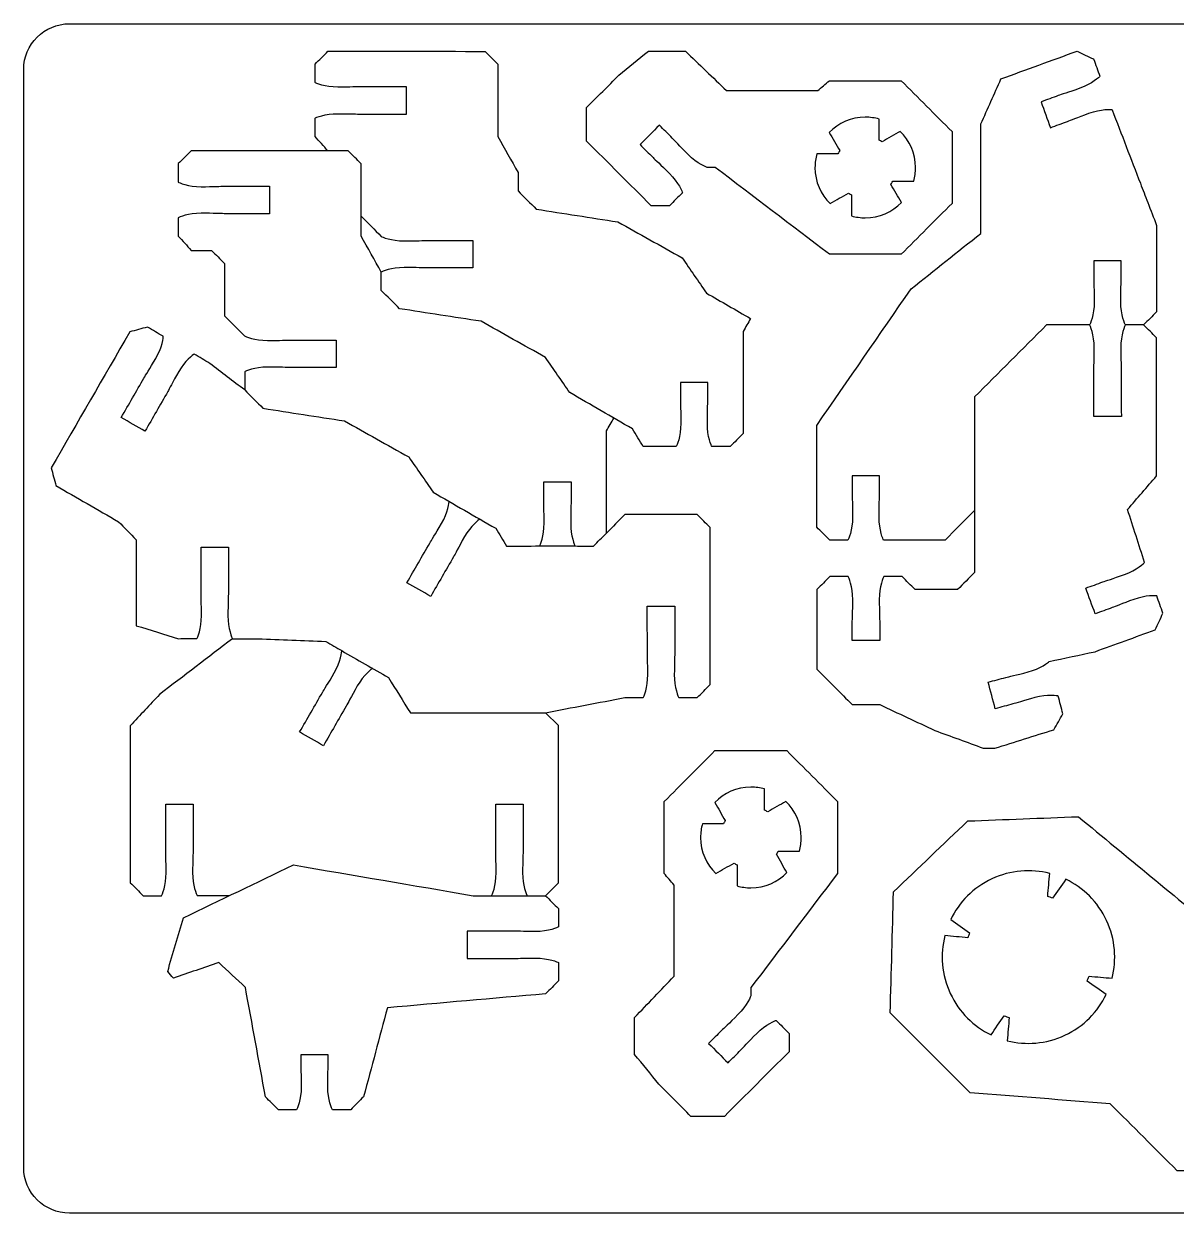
# Model space of a CAD drawing. Extents: x 0 to 680, y 0 to 410.
# Drawn here: x 230 to 356, y 0 to 130 of the extents above; entities that cross this region are included whole.
import ezdxf

# ---------------------------------------------------------------- set-up
doc = ezdxf.new("R2010")
doc.units = 0
doc.header["$MEASUREMENT"] = 0
doc.layers.add('DEFAULT', color=18, linetype='CONTINUOUS')

msp = doc.modelspace()

# ---------------------------------------------------------------- linework, layer by layer
at = {"layer": 'DEFAULT', "color": 1}
for points in [[(286.39, 72.93), (290.3, 72.93)], [(287.05, 34.71), (288.46, 36.13), (288.47, 53.3), (287.05, 54.71)]]:
    msp.add_lwpolyline(points, dxfattribs=at)
for points, knots in [([(235, 130.01), (232.24, 130.01), (230, 127.77), (230, 125.01), (230, 85.01), (230, 45.01), (230, 5.01), (230, 2.24), (232.24, 0.01), (235, 0.01), (305, 0.01), (375, 0.01), (445, 0.01), (447.77, 0.01), (450, 2.24), (450, 5.01), (450, 45.01), (450, 85.01), (450, 125.01), (450, 127.77), (447.77, 130.01), (445, 130.01), (375, 130.01), (305, 130.01), (235, 130.01)], [0, 0, 0, 0, 1, 1, 1, 341.157, 341.157, 341.157, 342.157, 342.157, 342.157, 937.433, 937.433, 937.433, 938.433, 938.433, 938.433, 1278.59, 1278.59, 1278.59, 1279.59, 1279.59, 1279.59, 1874.866, 1874.866, 1874.866, 1874.866]), ([(263.26, 116.12), (262.79, 116.64), (262.32, 117.17), (261.85, 117.69), (261.85, 118.36), (261.85, 119.02), (261.85, 119.68), (261.88, 119.74), (262.99, 120.18), (264.34, 120.18), (265.73, 120.18), (266.51, 120.13), (266.84, 120.13), (268.51, 120.13), (270.18, 120.13), (271.84, 120.13), (271.84, 121.13), (271.84, 122.12), (271.84, 123.12), (270.18, 123.13), (268.51, 123.13), (266.85, 123.13), (266.51, 123.13), (265.73, 123.08), (264.35, 123.08), (262.97, 123.08), (261.85, 123.53), (261.85, 123.58), (261.85, 124.25), (261.85, 124.92), (261.85, 125.59), (262.32, 126.06), (262.8, 126.53), (263.27, 127), (268.99, 127), (274.71, 127), (280.44, 126.99), (280.91, 126.52), (281.38, 126.05), (281.85, 125.58), (281.85, 123.67), (281.85, 121.76), (281.84, 119.85), (281.84, 119.13), (281.84, 118.4), (281.84, 117.68), (282.58, 116.37), (283.32, 115.05), (284.05, 113.74), (284.05, 113.07), (284.05, 112.4), (284.05, 111.74), (284.72, 111.07), (285.39, 110.4), (286.05, 109.74), (289.02, 109.28), (291.99, 108.82), (294.95, 108.36), (297.3, 107.05), (299.65, 105.74), (302, 104.42), (302.88, 103.14), (303.77, 101.85), (304.66, 100.57), (306.27, 99.65), (307.87, 98.72), (309.47, 97.79), (309.21, 97.32), (308.94, 96.85), (308.67, 96.38), (308.67, 92.66), (308.67, 88.94), (308.66, 85.21), (308.19, 84.74), (307.72, 84.27), (307.25, 83.8), (306.58, 83.8), (305.92, 83.8), (305.25, 83.8), (305.2, 83.8), (304.75, 84.93), (304.75, 86.31), (304.75, 87.69), (304.8, 88.46), (304.8, 88.8), (304.8, 89.47), (304.8, 90.14), (304.8, 90.8), (303.8, 90.8), (302.8, 90.8), (301.8, 90.8), (301.8, 90.14), (301.8, 89.47), (301.8, 88.81), (301.8, 88.47), (301.85, 87.69), (301.85, 86.31), (301.85, 84.93), (301.41, 83.81), (301.34, 83.81), (300.14, 83.81), (298.95, 83.8), (297.75, 83.8), (297.35, 84.45), (296.96, 85.09), (296.56, 85.73), (294.28, 87.05), (292, 88.37), (289.71, 89.69), (288.83, 90.98), (287.94, 92.26), (287.05, 93.54), (284.7, 94.86), (282.35, 96.17), (280.01, 97.49), (277.04, 97.94), (274.07, 98.4), (271.1, 98.86), (270.44, 99.53), (269.77, 100.19), (269.1, 100.86), (269.1, 101.53), (269.1, 102.19), (269.1, 102.86), (268.37, 104.17), (267.63, 105.49), (266.89, 106.8), (266.89, 107.53), (266.89, 108.25), (266.9, 108.97), (266.9, 110.88), (266.9, 112.79), (266.9, 114.7), (266.43, 115.17), (265.96, 115.64), (265.49, 116.11), (259.77, 116.12), (254.04, 116.12), (248.32, 116.13), (247.85, 115.66), (247.38, 115.19), (246.9, 114.72), (246.9, 114.05), (246.9, 113.38), (246.9, 112.71), (246.9, 112.65), (248.02, 112.2), (249.4, 112.2), (250.78, 112.2), (251.56, 112.25), (251.9, 112.25), (253.56, 112.25), (255.23, 112.25), (256.89, 112.25), (256.89, 111.25), (256.89, 110.25), (256.89, 109.25), (255.23, 109.25), (253.56, 109.25), (251.9, 109.25), (251.56, 109.25), (250.78, 109.3), (249.39, 109.3), (248.04, 109.3), (246.93, 108.87), (246.9, 108.8), (246.9, 108.14), (246.9, 107.48), (246.9, 106.81), (247.37, 106.29), (247.84, 105.76), (248.31, 105.24), (249.05, 105.24), (249.8, 105.23), (250.54, 105.23), (251.01, 104.76), (251.48, 104.29), (251.95, 103.82), (251.95, 101.91), (251.95, 100), (251.95, 98.09), (252.68, 97.36), (253.42, 96.62), (254.15, 95.89), (254.15, 95.84), (255.28, 95.39), (256.66, 95.39), (258.04, 95.39), (258.81, 95.44), (259.16, 95.44), (260.82, 95.44), (262.49, 95.44), (264.15, 95.44), (264.15, 94.44), (264.15, 93.44), (264.15, 92.44), (262.49, 92.44), (260.82, 92.44), (259.16, 92.44), (258.82, 92.44), (258.04, 92.49), (256.66, 92.49), (255.28, 92.48), (254.16, 92.04), (254.16, 91.98), (254.16, 91.31), (254.16, 90.65), (254.16, 89.98), (254.82, 89.31), (255.49, 88.65), (256.16, 87.98), (259.12, 87.52), (262.09, 87.06), (265.06, 86.61), (267.41, 85.29), (269.75, 83.98), (272.1, 82.66), (272.99, 81.38), (273.88, 80.1), (274.77, 78.81), (277.05, 77.49), (279.33, 76.18), (281.61, 74.86), (282.01, 74.21), (282.4, 73.57), (282.8, 72.92), (284, 72.92), (285.2, 72.93), (286.39, 72.93), (286.46, 72.93), (286.9, 74.05), (286.9, 75.43), (286.9, 76.81), (286.85, 77.59), (286.86, 77.93), (286.86, 78.6), (286.86, 79.26), (286.86, 79.93), (287.86, 79.93), (288.86, 79.93), (289.85, 79.93), (289.85, 79.26), (289.85, 78.59), (289.85, 77.92), (289.85, 77.59), (289.81, 76.81), (289.81, 75.43), (289.8, 74.05), (290.25, 72.92), (290.3, 72.93), (290.97, 72.92), (291.63, 72.92), (292.3, 72.92), (292.77, 73.39), (293.24, 73.86), (293.71, 74.33), (293.72, 78.06), (293.72, 81.78), (293.72, 85.51), (293.99, 85.97), (294.26, 86.44), (294.53, 86.91)], [0, 0, 0, 0, 5.997663, 5.997663, 5.997663, 11.637672, 11.637672, 11.637672, 12.637672, 12.637672, 12.637672, 13.637672, 13.637672, 13.637672, 27.807679, 27.807679, 27.807679, 36.307679, 36.307679, 36.307679, 50.467686, 50.467686, 50.467686, 51.467686, 51.467686, 51.467686, 52.467686, 52.467686, 52.467686, 58.166694, 58.166694, 58.166694, 63.830624, 63.830624, 63.830624, 112.50064, 112.50064, 112.50064, 118.157494, 118.157494, 118.157494, 134.397498, 134.397498, 134.397498, 140.548504, 140.548504, 140.548504, 153.364051, 153.364051, 153.364051, 159.036051, 159.036051, 159.036051, 167.053935, 167.053935, 167.053935, 192.581221, 192.581221, 192.581221, 215.45941, 215.45941, 215.45941, 228.735222, 228.735222, 228.735222, 244.484942, 244.484942, 244.484942, 249.076345, 249.076345, 249.076345, 280.748359, 280.748359, 280.748359, 286.412289, 286.412289, 286.412289, 292.072302, 292.072302, 292.072302, 293.072302, 293.072302, 293.072302, 294.072302, 294.072302, 294.072302, 299.740309, 299.740309, 299.740309, 308.240309, 308.240309, 308.240309, 313.890309, 313.890309, 313.890309, 314.890309, 314.890309, 314.890309, 315.890309, 315.890309, 315.890309, 326.085325, 326.085325, 326.085325, 332.512536, 332.512536, 332.512536, 354.931727, 354.931727, 354.931727, 368.199506, 368.199506, 368.199506, 391.079756, 391.079756, 391.079756, 416.611679, 416.611679, 416.611679, 424.630977, 424.630977, 424.630977, 430.302977, 430.302977, 430.302977, 443.119395, 443.119395, 443.119395, 449.269403, 449.269403, 449.269403, 465.507406, 465.507406, 465.507406, 471.164261, 471.164261, 471.164261, 519.834278, 519.834278, 519.834278, 525.498208, 525.498208, 525.498208, 531.197215, 531.197215, 531.197215, 532.197215, 532.197215, 532.197215, 533.197215, 533.197215, 533.197215, 547.35722, 547.35722, 547.35722, 555.85722, 555.85722, 555.85722, 570.027225, 570.027225, 570.027225, 571.027225, 571.027225, 571.027225, 572.027225, 572.027225, 572.027225, 577.667236, 577.667236, 577.667236, 583.666389, 583.666389, 583.666389, 589.9954, 589.9954, 589.9954, 595.652255, 595.652255, 595.652255, 611.890257, 611.890257, 611.890257, 620.730506, 620.730506, 620.730506, 621.730506, 621.730506, 621.730506, 622.730506, 622.730506, 622.730506, 636.900511, 636.900511, 636.900511, 645.400511, 645.400511, 645.400511, 659.559511, 659.559511, 659.559511, 660.559511, 660.559511, 660.559511, 661.559511, 661.559511, 661.559511, 667.227511, 667.227511, 667.227511, 675.246809, 675.246809, 675.246809, 700.779568, 700.779568, 700.779568, 723.660307, 723.660307, 723.660307, 736.927517, 736.927517, 736.927517, 759.347438, 759.347438, 759.347438, 765.775832, 765.775832, 765.775832, 775.965848, 775.965848, 775.965848, 776.965848, 776.965848, 776.965848, 777.965848, 777.965848, 777.965848, 783.613848, 783.613848, 783.613848, 792.113848, 792.113848, 792.113848, 797.783855, 797.783855, 797.783855, 798.783855, 798.783855, 798.783855, 799.783855, 799.783855, 799.783855, 805.443863, 805.443863, 805.443863, 811.107793, 811.107793, 811.107793, 842.775807, 842.775807, 842.775807, 847.363734, 847.363734, 847.363734, 847.363734]), ([(331.51, 110.37), (331.51, 112.99), (331.51, 115.61), (331.51, 118.22), (329.65, 120.08), (327.8, 121.93), (325.95, 123.78), (323.33, 123.78), (320.71, 123.78), (318.09, 123.78), (317.67, 123.42), (317.24, 123.06), (316.82, 122.7), (313.5, 122.7), (310.17, 122.7), (306.85, 122.7), (305.35, 124.14), (303.85, 125.57), (302.35, 127.01), (301, 127.01), (299.65, 127.01), (298.3, 127.01), (297.22, 126.13), (296.15, 125.25), (295.07, 124.38), (293.89, 123.2), (292.72, 122.03), (291.54, 120.85), (291.54, 119.63), (291.54, 118.41), (291.54, 117.19), (293.9, 114.83), (296.25, 112.48), (298.61, 110.12), (299.28, 110.12), (299.94, 110.12), (300.61, 110.12), (301.08, 110.59), (301.55, 111.06), (302.02, 111.53), (302.06, 111.57), (301.59, 112.68), (300.61, 113.65), (299.63, 114.63), (299.05, 115.14), (298.81, 115.38), (298.33, 115.86), (297.86, 116.33), (297.39, 116.8), (298.09, 117.5), (298.8, 118.21), (299.51, 118.92), (299.98, 118.45), (300.45, 117.98), (300.92, 117.51), (301.16, 117.27), (301.68, 116.68), (302.66, 115.71), (303.64, 114.73), (304.74, 114.25), (304.78, 114.3), (305.06, 114.3), (305.34, 114.3), (305.61, 114.3), (309.77, 111.14), (313.93, 107.98), (318.09, 104.82), (320.71, 104.82), (323.33, 104.82), (325.95, 104.82), (327.8, 106.67), (329.65, 108.52), (331.51, 110.37)], [22.26538, 22.26538, 22.26538, 22.26538, 44.53738, 44.53738, 44.53738, 66.804174, 66.804174, 66.804174, 89.076174, 89.076174, 89.076174, 93.798134, 93.798134, 93.798134, 122.072134, 122.072134, 122.072134, 139.714586, 139.714586, 139.714586, 151.183586, 151.183586, 151.183586, 162.996138, 162.996138, 162.996138, 177.14181, 177.14181, 177.14181, 187.51081, 187.51081, 187.51081, 215.859429, 215.859429, 215.859429, 221.529429, 221.529429, 221.529429, 227.20184, 227.20184, 227.20184, 228.20184, 228.20184, 228.20184, 229.20184, 229.20184, 229.20184, 234.870728, 234.870728, 234.870728, 243.36803, 243.36803, 243.36803, 249.02491, 249.02491, 249.02491, 250.02491, 250.02491, 250.02491, 251.02491, 251.02491, 251.02491, 253.37391, 253.37391, 253.37391, 297.808551, 297.808551, 297.808551, 320.080551, 320.080551, 320.080551, 342.345931, 342.345931, 342.345931, 342.345931]), ([(333.97, 76.82), (332.89, 75.74), (331.81, 74.66), (330.74, 73.58), (328.5, 73.58), (326.27, 73.58), (324.03, 73.58), (323.97, 73.58), (323.53, 74.7), (323.53, 76.08), (323.53, 77.47), (323.58, 78.24), (323.57, 78.59), (323.57, 79.25), (323.57, 79.92), (323.57, 80.58), (322.57, 80.58), (321.57, 80.58), (320.58, 80.58), (320.58, 79.91), (320.58, 79.25), (320.58, 78.58), (320.58, 78.24), (320.63, 77.46), (320.63, 76.08), (320.63, 74.7), (320.18, 73.58), (320.13, 73.58), (319.46, 73.58), (318.79, 73.58), (318.13, 73.58), (317.66, 74.05), (317.18, 74.52), (316.71, 75), (316.71, 78.7), (316.71, 82.4), (316.71, 86.1), (320.15, 91.08), (323.59, 96.05), (327.03, 101.03), (329.57, 103.05), (332.11, 105.07), (334.64, 107.09), (334.65, 111.09), (334.66, 115.08), (334.67, 119.07), (335.4, 120.71), (336.13, 122.34), (336.86, 123.98), (339.63, 124.99), (342.4, 126), (345.18, 127.01), (345.78, 126.72), (346.38, 126.44), (346.99, 126.16), (347.22, 125.54), (347.44, 124.91), (347.67, 124.28), (347.67, 124.22), (346.78, 123.43), (345.49, 122.96), (344.19, 122.49), (343.45, 122.27), (343.13, 122.15), (342.5, 121.92), (341.87, 121.7), (341.25, 121.47), (341.59, 120.53), (341.93, 119.59), (342.27, 118.65), (342.9, 118.88), (343.52, 119.11), (344.15, 119.33), (344.47, 119.45), (345.18, 119.76), (346.48, 120.24), (347.78, 120.7), (348.99, 120.67), (349, 120.61), (350.04, 117.93), (351.07, 115.25), (352.1, 112.57), (352.37, 111.87), (352.64, 111.18), (352.91, 110.48), (353.23, 109.64), (353.55, 108.81), (353.87, 107.97), (353.87, 104.82), (353.87, 101.67), (353.87, 98.51), (353.4, 98.04), (352.93, 97.57), (352.46, 97.1)], [0, 0, 0, 0, 12.968338, 12.968338, 12.968338, 31.968338, 31.968338, 31.968338, 32.968338, 32.968338, 32.968338, 33.968338, 33.968338, 33.968338, 39.618347, 39.618347, 39.618347, 48.108347, 48.108347, 48.108347, 53.778356, 53.778356, 53.778356, 54.778356, 54.778356, 54.778356, 55.778356, 55.778356, 55.778356, 61.448356, 61.448356, 61.448356, 67.12006, 67.12006, 67.12006, 98.60106, 98.60106, 98.60106, 150.030083, 150.030083, 150.030083, 177.628869, 177.628869, 177.628869, 211.596943, 211.596943, 211.596943, 226.821577, 226.821577, 226.821577, 251.905605, 251.905605, 251.905605, 257.573603, 257.573603, 257.573603, 263.244146, 263.244146, 263.244146, 264.244146, 264.244146, 264.244146, 265.244146, 265.244146, 265.244146, 270.911874, 270.911874, 270.911874, 279.414955, 279.414955, 279.414955, 285.075162, 285.075162, 285.075162, 286.075162, 286.075162, 286.075162, 287.075162, 287.075162, 287.075162, 311.500044, 311.500044, 311.500044, 317.847523, 317.847523, 317.847523, 325.475255, 325.475255, 325.475255, 352.276255, 352.276255, 352.276255, 357.947251, 357.947251, 357.947251, 357.947251]), ([(327.52, 114.3), (327.52, 113.78), (327.45, 113.28), (327.32, 112.8), (326.55, 112.8), (325.78, 112.8), (325.02, 112.8), (324.96, 112.68), (324.89, 112.57), (324.82, 112.45), (325.2, 111.79), (325.58, 111.13), (325.97, 110.47), (324.97, 109.44), (323.57, 108.8), (322.02, 108.8), (321.51, 108.8), (321, 108.87), (320.53, 109), (320.53, 109.77), (320.53, 110.53), (320.53, 111.3), (320.41, 111.36), (320.29, 111.43), (320.18, 111.5), (319.51, 111.12), (318.85, 110.74), (318.19, 110.35), (317.16, 111.35), (316.52, 112.75), (316.52, 114.3), (316.52, 114.82), (316.59, 115.32), (316.73, 115.8), (317.49, 115.8), (318.26, 115.8), (319.03, 115.8), (319.09, 115.92), (319.15, 116.03), (319.23, 116.14), (318.84, 116.81), (318.46, 117.47), (318.08, 118.13), (319.08, 119.16), (320.47, 119.8), (322.02, 119.8), (322.55, 119.8), (323.05, 119.72), (323.53, 119.59), (323.53, 118.82), (323.53, 118.06), (323.53, 117.29), (323.64, 117.23), (323.76, 117.17), (323.86, 117.1), (324.52, 117.48), (325.18, 117.87), (325.85, 118.25), (326.88, 117.25), (327.52, 115.85), (327.52, 114.3)], [1, 1, 1, 1, 2, 2, 2, 8.51, 8.51, 8.51, 9.519, 9.519, 9.519, 16.023863, 16.023863, 16.023863, 17.023863, 17.023863, 17.023863, 18.023863, 18.023863, 18.023863, 24.523863, 24.523863, 24.523863, 25.523863, 25.523863, 25.523863, 32.015062, 32.015062, 32.015062, 33.015062, 33.015062, 33.015062, 34.015062, 34.015062, 34.015062, 40.525062, 40.525062, 40.525062, 41.525062, 41.525062, 41.525062, 48.024919, 48.024919, 48.024919, 49.024919, 49.024919, 49.024919, 50.024919, 50.024919, 50.024919, 56.534919, 56.534919, 56.534919, 57.534919, 57.534919, 57.534919, 64.051169, 64.051169, 64.051169, 65.051169, 65.051169, 65.051169, 65.051169]), ([(266.9, 108.97), (267.63, 108.24), (268.37, 107.5), (269.1, 106.77), (269.1, 106.72), (270.22, 106.27), (271.6, 106.27), (272.98, 106.27), (273.76, 106.32), (274.1, 106.32), (275.77, 106.32), (277.44, 106.32), (279.1, 106.32), (279.1, 105.32), (279.1, 104.32), (279.1, 103.32), (277.44, 103.32), (275.77, 103.32), (274.11, 103.32), (273.76, 103.32), (272.99, 103.37), (271.61, 103.37), (270.22, 103.36), (269.1, 102.92), (269.1, 102.86)], [0, 0, 0, 0, 8.840249, 8.840249, 8.840249, 9.840249, 9.840249, 9.840249, 10.840249, 10.840249, 10.840249, 25.010253, 25.010253, 25.010253, 33.510253, 33.510253, 33.510253, 47.670253, 47.670253, 47.670253, 48.670253, 48.670253, 48.670253, 49.670253, 49.670253, 49.670253, 49.670253]), ([(350.46, 97.1), (350.4, 97.1), (349.96, 98.22), (349.95, 99.6), (349.96, 100.98), (350, 101.76), (350, 102.1), (350, 102.77), (350, 103.43), (350, 104.1), (349, 104.1), (348, 104.1), (347, 104.1), (347, 103.43), (347, 102.76), (347, 102.1), (347, 101.76), (347.06, 100.98), (347.05, 99.6), (347.06, 98.22), (346.61, 97.09), (346.55, 97.1)], [0, 0, 0, 0, 1, 1, 1, 2, 2, 2, 7.650009, 7.650009, 7.650009, 16.150009, 16.150009, 16.150009, 21.810018, 21.810018, 21.810018, 22.810018, 22.810018, 22.810018, 23.810018, 23.810018, 23.810018, 23.810018]), ([(254.16, 89.98), (252.89, 90.95), (251.63, 91.92), (250.36, 92.89), (249.78, 93.23), (249.21, 93.56), (248.63, 93.9), (248.51, 93.86), (247.61, 93.13), (246.96, 91.99), (246.27, 90.79), (245.92, 90.1), (245.75, 89.8), (244.92, 88.36), (244.09, 86.91), (243.26, 85.47), (242.39, 85.97), (241.53, 86.47), (240.66, 86.97), (241.49, 88.41), (242.32, 89.85), (243.15, 91.29), (243.32, 91.59), (243.75, 92.24), (244.45, 93.44), (245.12, 94.62), (245.3, 95.79), (245.26, 95.85), (244.68, 96.18), (244.1, 96.52), (243.52, 96.85), (242.88, 96.68), (242.23, 96.51), (241.59, 96.33), (238.73, 91.38), (235.87, 86.42), (233, 81.47), (233.18, 80.82), (233.35, 80.18), (233.52, 79.53), (235.8, 78.22), (238.09, 76.9), (240.37, 75.58), (241.01, 74.93), (241.65, 74.28), (242.29, 73.62), (242.29, 70.49), (242.3, 67.35), (242.3, 64.22), (243.84, 63.75), (245.38, 63.28), (246.92, 62.8), (247.59, 62.81), (248.26, 62.81), (248.93, 62.81), (248.99, 62.81), (249.43, 63.93), (249.43, 65.3), (249.43, 66.69), (249.38, 67.47), (249.39, 67.81), (249.39, 69.47), (249.39, 71.14), (249.39, 72.81), (250.39, 72.81), (251.39, 72.81), (252.39, 72.81), (252.39, 71.14), (252.38, 69.47), (252.38, 67.81), (252.38, 67.46), (252.33, 66.68), (252.33, 65.3), (252.33, 63.93), (252.78, 62.8), (252.83, 62.8), (253.76, 62.8), (254.68, 62.8), (255.61, 62.8), (258.08, 62.7), (260.56, 62.6), (263.04, 62.5), (263.61, 62.16), (264.19, 61.83), (264.77, 61.49), (266.48, 60.51), (268.18, 59.53), (269.89, 58.54), (270.68, 57.26), (271.48, 55.98), (272.28, 54.7), (277.2, 54.71), (282.13, 54.71), (287.05, 54.71), (289.95, 55.26), (292.84, 55.81), (295.74, 56.36), (296.4, 56.36), (297.07, 56.36), (297.74, 56.36), (297.79, 56.36), (298.24, 57.48), (298.24, 58.86), (298.24, 60.24), (298.18, 61.02), (298.19, 61.36), (298.19, 63.03), (298.19, 64.69), (298.18, 66.36), (299.18, 66.36), (300.18, 66.36), (301.18, 66.36), (301.18, 64.7), (301.18, 63.03), (301.18, 61.37), (301.19, 61.02), (301.14, 60.25), (301.14, 58.86), (301.14, 57.48), (301.58, 56.36), (301.64, 56.36), (302.31, 56.36), (302.98, 56.36), (303.64, 56.36), (304.12, 56.83), (304.59, 57.31), (305.06, 57.78), (305.06, 63.5), (305.06, 69.23), (305.06, 74.95), (304.59, 75.42), (304.12, 75.89), (303.64, 76.37), (301.01, 76.36), (298.37, 76.36), (295.74, 76.36), (295.06, 75.69), (294.39, 75.01), (293.71, 74.33)], [0, 0, 0, 0, 13.556921, 13.556921, 13.556921, 19.250061, 19.250061, 19.250061, 20.250061, 20.250061, 20.250061, 21.250061, 21.250061, 21.250061, 35.414009, 35.414009, 35.414009, 43.911956, 43.911956, 43.911956, 58.073593, 58.073593, 58.073593, 59.073593, 59.073593, 59.073593, 60.073593, 60.073593, 60.073593, 65.753938, 65.753938, 65.753938, 71.427158, 71.427158, 71.427158, 120.087334, 120.087334, 120.087334, 125.763004, 125.763004, 125.763004, 148.168398, 148.168398, 148.168398, 155.946066, 155.946066, 155.946066, 182.607068, 182.607068, 182.607068, 196.325533, 196.325533, 196.325533, 201.996543, 201.996543, 201.996543, 202.996543, 202.996543, 202.996543, 203.996543, 203.996543, 203.996543, 218.164547, 218.164547, 218.164547, 226.654547, 226.654547, 226.654547, 240.82255, 240.82255, 240.82255, 241.82255, 241.82255, 241.82255, 242.82255, 242.82255, 242.82255, 250.689556, 250.689556, 250.689556, 271.7614, 271.7614, 271.7614, 277.434452, 277.434452, 277.434452, 294.181119, 294.181119, 294.181119, 306.99895, 306.99895, 306.99895, 348.882952, 348.882952, 348.882952, 373.934972, 373.934972, 373.934972, 379.604972, 379.604972, 379.604972, 380.604972, 380.604972, 380.604972, 381.604972, 381.604972, 381.604972, 395.774976, 395.774976, 395.774976, 404.274976, 404.274976, 404.274976, 418.434976, 418.434976, 418.434976, 419.434976, 419.434976, 419.434976, 420.434976, 420.434976, 420.434976, 426.104976, 426.104976, 426.104976, 431.768905, 431.768905, 431.768905, 480.447905, 480.447905, 480.447905, 486.111835, 486.111835, 486.111835, 508.531837, 508.531837, 508.531837, 516.649435, 516.649435, 516.649435, 516.649435]), ([(316.73, 68.17), (317.2, 68.64), (317.67, 69.11), (318.14, 69.58), (318.81, 69.58), (319.48, 69.58), (320.14, 69.58), (320.2, 69.58), (320.65, 68.47), (320.65, 67.09), (320.65, 65.7), (320.6, 64.92), (320.6, 64.58), (320.6, 63.92), (320.6, 63.25), (320.6, 62.59), (321.6, 62.59), (322.6, 62.59), (323.6, 62.59), (323.6, 63.25), (323.6, 63.92), (323.6, 64.58), (323.6, 64.93), (323.55, 65.7), (323.55, 67.09), (323.55, 68.46), (324, 69.59), (324.05, 69.59), (324.71, 69.59), (325.38, 69.59), (326.05, 69.59), (326.52, 69.12), (326.99, 68.64), (327.46, 68.17), (329.01, 68.17), (330.57, 68.17), (332.12, 68.17), (332.74, 68.79), (333.35, 69.41), (333.97, 70.03), (333.97, 76.43), (333.97, 82.83), (333.97, 89.23), (336.59, 91.85), (339.22, 94.47), (341.84, 97.1), (343.41, 97.1), (344.98, 97.1), (346.55, 97.1), (346.61, 97.1), (347.06, 95.98), (347.06, 94.6), (347.06, 93.22), (347.01, 92.44), (347.01, 92.1), (347.01, 90.43), (347.02, 88.77), (347.02, 87.1), (348.02, 87.1), (349.02, 87.1), (350.02, 87.1), (350.01, 88.77), (350.01, 90.43), (350.01, 92.1), (350.01, 92.44), (349.96, 93.22), (349.96, 94.6), (349.96, 95.98), (350.41, 97.1), (350.46, 97.1), (351.13, 97.1), (351.79, 97.1), (352.46, 97.1), (352.93, 96.63), (353.4, 96.16), (353.87, 95.69), (353.87, 90.65), (353.87, 85.62), (353.87, 80.59), (352.82, 79.37), (351.76, 78.14), (350.7, 76.92), (351.32, 74.99), (351.94, 73.07), (352.56, 71.14), (352.58, 71.09), (351.68, 70.29), (350.38, 69.82), (349.08, 69.34), (348.33, 69.12), (348.01, 69.01), (347.39, 68.78), (346.76, 68.55), (346.13, 68.33), (346.47, 67.39), (346.82, 66.45), (347.16, 65.51), (347.78, 65.74), (348.41, 65.96), (349.03, 66.19), (349.36, 66.3), (350.07, 66.62), (351.37, 67.09), (352.67, 67.56), (353.87, 67.52), (353.89, 67.47), (354.12, 66.84), (354.35, 66.21), (354.57, 65.59), (354.29, 64.98), (354.01, 64.38), (353.73, 63.77), (351.54, 62.97), (349.34, 62.18), (347.15, 61.38), (345.47, 61.02), (343.79, 60.66), (342.11, 60.3), (342.11, 60.23), (341.14, 59.52), (339.82, 59.16), (338.49, 58.8), (337.72, 58.65), (337.39, 58.56), (336.75, 58.39), (336.11, 58.22), (335.46, 58.05), (335.72, 57.08), (335.98, 56.12), (336.24, 55.15), (336.88, 55.32), (337.53, 55.5), (338.17, 55.67), (338.5, 55.76), (339.23, 56), (340.57, 56.36), (341.91, 56.72), (343.1, 56.58), (343.12, 56.52), (343.29, 55.88), (343.46, 55.23), (343.63, 54.59), (343.3, 54.01), (342.97, 53.43), (342.64, 52.85), (340.49, 52.18), (338.35, 51.51), (336.2, 50.83), (335.77, 50.83), (335.34, 50.83), (334.91, 50.83), (333.15, 51.48), (331.39, 52.12), (329.63, 52.77), (327.62, 53.71), (325.61, 54.65), (323.6, 55.59), (322.6, 55.59), (321.6, 55.59), (320.6, 55.59), (319.31, 56.88), (318.02, 58.17), (316.73, 59.46), (316.73, 62.36), (316.73, 65.26), (316.73, 68.17)], [0, 0, 0, 0, 5.671156, 5.671156, 5.671156, 11.341315, 11.341315, 11.341315, 12.341343, 12.341343, 12.341343, 13.341371, 13.341371, 13.341371, 18.99153, 18.99153, 18.99153, 27.491769, 27.491769, 27.491769, 33.151936, 33.151936, 33.151936, 34.151964, 34.151964, 34.151964, 35.151993, 35.151993, 35.151993, 40.821152, 40.821152, 40.821152, 46.493015, 46.493015, 46.493015, 59.692385, 59.692385, 59.692385, 67.12429, 67.12429, 67.12429, 121.554819, 121.554819, 121.554819, 153.094081, 153.094081, 153.094081, 166.463457, 166.463457, 166.463457, 167.463485, 167.463485, 167.463485, 168.463513, 168.463513, 168.463513, 182.633914, 182.633914, 182.633914, 191.134153, 191.134153, 191.134153, 205.314555, 205.314555, 205.314555, 206.314583, 206.314583, 206.314583, 207.314611, 207.314611, 207.314611, 212.98477, 212.98477, 212.98477, 218.655926, 218.655926, 218.655926, 261.438128, 261.438128, 261.438128, 275.207189, 275.207189, 275.207189, 292.413617, 292.413617, 292.413617, 293.413645, 293.413645, 293.413645, 294.413673, 294.413673, 294.413673, 300.079782, 300.079782, 300.079782, 308.583444, 308.583444, 308.583444, 314.241929, 314.241929, 314.241929, 315.241957, 315.241957, 315.241957, 316.241985, 316.241985, 316.241985, 321.913883, 321.913883, 321.913883, 327.583011, 327.583011, 327.583011, 347.43175, 347.43175, 347.43175, 362.057991, 362.057991, 362.057991, 363.058019, 363.058019, 363.058019, 364.058047, 364.058047, 364.058047, 369.718475, 369.718475, 369.718475, 378.219333, 378.219333, 378.219333, 383.880276, 383.880276, 383.880276, 384.880304, 384.880304, 384.880304, 385.880332, 385.880332, 385.880332, 391.546762, 391.546762, 391.546762, 397.223273, 397.223273, 397.223273, 416.342961, 416.342961, 416.342961, 420.003064, 420.003064, 420.003064, 435.945352, 435.945352, 435.945352, 454.802353, 454.802353, 454.802353, 463.302591, 463.302591, 463.302591, 478.831093, 478.831093, 478.831093, 503.510786, 503.510786, 503.510786, 503.510786]), ([(279.88, 75.86), (279.78, 75.84), (278.87, 75.1), (278.2, 73.95), (277.51, 72.75), (277.17, 72.05), (277, 71.75), (276.17, 70.31), (275.33, 68.87), (274.5, 67.42), (273.63, 67.92), (272.76, 68.42), (271.9, 68.92), (272.73, 70.36), (273.57, 71.81), (274.4, 73.25), (274.56, 73.55), (275, 74.2), (275.69, 75.39), (276.38, 76.6), (276.55, 77.78), (276.5, 77.81)], [0, 0, 0, 0, 1, 1, 1, 2, 2, 2, 16.178426, 16.178426, 16.178426, 24.685035, 24.685035, 24.685035, 38.858766, 38.858766, 38.858766, 39.858766, 39.858766, 39.858766, 40.858766, 40.858766, 40.858766, 40.858766]), ([(252.83, 62.8), (250.17, 60.77), (247.51, 58.74), (244.85, 56.7), (243.78, 55.57), (242.72, 54.43), (241.65, 53.29), (241.65, 47.57), (241.65, 41.85), (241.65, 36.13), (242.12, 35.66), (242.59, 35.18), (243.07, 34.71), (243.73, 34.71), (244.4, 34.71), (245.07, 34.71), (245.14, 34.75), (245.57, 35.85), (245.57, 37.21), (245.57, 38.59), (245.52, 39.37), (245.52, 39.71), (245.53, 41.37), (245.53, 43.04), (245.53, 44.7), (246.53, 44.7), (247.53, 44.7), (248.53, 44.7), (248.52, 43.04), (248.52, 41.37), (248.52, 39.71), (248.52, 39.36), (248.47, 38.59), (248.47, 37.2), (248.47, 35.89), (248.88, 34.81), (248.96, 34.72), (250.14, 34.72), (251.31, 34.72), (252.49, 34.72)], [0, 0, 0, 0, 28.486561, 28.486561, 28.486561, 41.733818, 41.733818, 41.733818, 90.395818, 90.395818, 90.395818, 96.066815, 96.066815, 96.066815, 101.745815, 101.745815, 101.745815, 102.745815, 102.745815, 102.745815, 103.745815, 103.745815, 103.745815, 117.907819, 117.907819, 117.907819, 126.407819, 126.407819, 126.407819, 140.577833, 140.577833, 140.577833, 141.577833, 141.577833, 141.577833, 142.577833, 142.577833, 142.577833, 152.576833, 152.576833, 152.576833, 152.576833]), ([(268.16, 59.54), (268.11, 59.57), (267.16, 58.82), (266.47, 57.63), (265.78, 56.43), (265.44, 55.73), (265.26, 55.44), (264.43, 53.99), (263.6, 52.55), (262.77, 51.1), (261.9, 51.6), (261.04, 52.1), (260.17, 52.6), (261, 54.04), (261.84, 55.49), (262.67, 56.93), (262.84, 57.23), (263.27, 57.88), (263.96, 59.08), (264.65, 60.27), (264.82, 61.46), (264.77, 61.49)], [0, 0, 0, 0, 1, 1, 1, 2, 2, 2, 16.171168, 16.171168, 16.171168, 24.669115, 24.669115, 24.669115, 38.835247, 38.835247, 38.835247, 39.835247, 39.835247, 39.835247, 40.835247, 40.835247, 40.835247, 40.835247]), ([(313.44, 50.56), (310.82, 50.56), (308.2, 50.56), (305.58, 50.56), (303.73, 48.7), (301.88, 46.85), (300.03, 45), (300.03, 42.38), (300.03, 39.76), (300.03, 37.14), (300.39, 36.72), (300.75, 36.29), (301.11, 35.87), (301.11, 32.55), (301.11, 29.22), (301.11, 25.9), (299.67, 24.4), (298.24, 22.9), (296.8, 21.4), (296.8, 20.05), (296.8, 18.7), (296.8, 17.35), (297.68, 16.27), (298.56, 15.2), (299.43, 14.12), (300.61, 12.94), (301.78, 11.77), (302.96, 10.59), (304.18, 10.59), (305.4, 10.59), (306.62, 10.59), (308.98, 12.95), (311.33, 15.3), (313.69, 17.66), (313.69, 18.32), (313.69, 18.99), (313.69, 19.66), (313.22, 20.13), (312.75, 20.6), (312.28, 21.07), (312.24, 21.11), (311.13, 20.64), (310.16, 19.66), (309.18, 18.68), (308.66, 18.1), (308.42, 17.86), (307.95, 17.38), (307.48, 16.91), (307.01, 16.44), (306.31, 17.14), (305.6, 17.85), (304.89, 18.56), (305.36, 19.03), (305.83, 19.5), (306.3, 19.97), (306.54, 20.21), (307.13, 20.73), (308.1, 21.71), (309.08, 22.69), (309.56, 23.79), (309.51, 23.83), (309.51, 24.11), (309.51, 24.39), (309.51, 24.66), (312.67, 28.82), (315.83, 32.98), (318.99, 37.14), (318.99, 39.76), (318.99, 42.38), (318.99, 45), (317.14, 46.85), (315.29, 48.7), (313.44, 50.56)], [22.266087, 22.266087, 22.266087, 22.266087, 44.537087, 44.537087, 44.537087, 66.80388, 66.80388, 66.80388, 89.07488, 89.07488, 89.07488, 93.79696, 93.79696, 93.79696, 122.06996, 122.06996, 122.06996, 139.712413, 139.712413, 139.712413, 151.181413, 151.181413, 151.181413, 162.994741, 162.994741, 162.994741, 177.139705, 177.139705, 177.139705, 187.509705, 187.509705, 187.509705, 215.85691, 215.85691, 215.85691, 221.52691, 221.52691, 221.52691, 227.199321, 227.199321, 227.199321, 228.199321, 228.199321, 228.199321, 229.199321, 229.199321, 229.199321, 234.868917, 234.868917, 234.868917, 243.366927, 243.366927, 243.366927, 249.024512, 249.024512, 249.024512, 250.024512, 250.024512, 250.024512, 251.024512, 251.024512, 251.024512, 253.374512, 253.374512, 253.374512, 297.809758, 297.809758, 297.809758, 320.080758, 320.080758, 320.080758, 342.346844, 342.346844, 342.346844, 342.346844]), ([(309.51, 46.57), (310.03, 46.57), (310.53, 46.5), (311.01, 46.37), (311.01, 45.6), (311.01, 44.83), (311.01, 44.07), (311.13, 44.01), (311.24, 43.94), (311.36, 43.87), (312.02, 44.25), (312.68, 44.63), (313.34, 45.02), (314.37, 44.02), (315.01, 42.62), (315.01, 41.07), (315.01, 40.55), (314.94, 40.05), (314.81, 39.58), (314.04, 39.58), (313.28, 39.58), (312.51, 39.58), (312.45, 39.46), (312.38, 39.34), (312.31, 39.23), (312.69, 38.56), (313.07, 37.9), (313.45, 37.24), (312.46, 36.21), (311.06, 35.57), (309.51, 35.57), (308.99, 35.57), (308.49, 35.64), (308.01, 35.78), (308.01, 36.54), (308.01, 37.31), (308.01, 38.08), (307.89, 38.13), (307.77, 38.2), (307.67, 38.28), (307, 37.89), (306.34, 37.51), (305.68, 37.13), (304.65, 38.13), (304.01, 39.52), (304.01, 41.07), (304.01, 41.6), (304.08, 42.1), (304.22, 42.58), (304.98, 42.58), (305.75, 42.58), (306.52, 42.58), (306.58, 42.69), (306.64, 42.81), (306.71, 42.91), (306.33, 43.57), (305.94, 44.23), (305.56, 44.9), (306.56, 45.93), (307.96, 46.57), (309.51, 46.57)], [1, 1, 1, 1, 2, 2, 2, 8.51, 8.51, 8.51, 9.519, 9.519, 9.519, 16.024728, 16.024728, 16.024728, 17.024728, 17.024728, 17.024728, 18.024728, 18.024728, 18.024728, 24.524728, 24.524728, 24.524728, 25.524728, 25.524728, 25.524728, 32.015927, 32.015927, 32.015927, 33.015927, 33.015927, 33.015927, 34.015927, 34.015927, 34.015927, 40.525927, 40.525927, 40.525927, 41.525927, 41.525927, 41.525927, 48.025784, 48.025784, 48.025784, 49.025784, 49.025784, 49.025784, 50.025784, 50.025784, 50.025784, 56.535784, 56.535784, 56.535784, 57.535784, 57.535784, 57.535784, 64.051534, 64.051534, 64.051534, 65.051534, 65.051534, 65.051534, 65.051534]), ([(281.14, 34.71), (281.21, 34.71), (281.65, 35.82), (281.66, 37.21), (281.65, 38.59), (281.6, 39.37), (281.61, 39.71), (281.61, 41.38), (281.61, 43.04), (281.61, 44.71), (282.61, 44.71), (283.61, 44.71), (284.61, 44.71), (284.61, 43.04), (284.61, 41.37), (284.61, 39.7), (284.61, 39.37), (284.55, 38.59), (284.55, 37.2), (284.55, 35.87), (284.97, 34.78), (285.05, 34.71)], [0, 0, 0, 0, 1, 1, 1, 2, 2, 2, 16.16, 16.16, 16.16, 24.66, 24.66, 24.66, 38.838, 38.838, 38.838, 39.838, 39.838, 39.838, 40.838, 40.838, 40.838, 40.838]), ([(413.11, 11.11), (413.5, 14.21), (413.89, 17.32), (414.28, 20.42), (413.02, 21.47), (411.75, 22.51), (410.49, 23.55), (409.82, 24.66), (409.16, 25.77), (408.49, 26.88), (406.74, 27.81), (405, 28.74), (403.25, 29.67), (399.53, 29.54), (395.82, 29.41), (392.1, 29.28), (390.76, 28.48), (389.42, 27.67), (388.08, 26.87), (386.61, 26.87), (385.14, 26.87), (383.67, 26.87), (382.33, 26.07), (380.99, 25.27), (379.65, 24.47), (375.93, 24.34), (372.22, 24.21), (368.5, 24.08), (366.75, 25.01), (365.01, 25.94), (363.26, 26.87), (362.59, 27.98), (361.93, 29.09), (361.26, 30.2), (355.95, 34.58), (350.63, 38.96), (345.32, 43.34), (341.29, 43.19), (337.26, 43.03), (333.23, 42.88), (330.52, 40.3), (327.82, 37.72), (325.11, 35.13), (324.99, 30.72), (324.87, 26.32), (324.75, 21.91), (327.66, 19), (330.57, 16.09), (333.48, 13.18), (338.59, 12.77), (343.7, 12.36), (348.81, 11.95), (351.25, 9.52), (353.69, 7.08), (356.13, 4.64), (358.77, 4.64), (361.4, 4.64), (364.04, 4.64), (364.1, 4.64), (364.54, 5.76), (364.55, 7.14), (364.54, 8.52), (364.49, 9.3), (364.5, 9.64), (364.5, 10.31), (364.5, 10.97), (364.5, 11.64), (365.5, 11.64), (366.5, 11.64), (367.5, 11.64), (367.49, 10.97), (367.49, 10.31), (367.49, 9.64), (367.5, 9.3), (367.45, 8.52), (367.44, 7.14), (367.45, 5.76), (367.89, 4.64), (367.95, 4.64), (371.41, 4.64), (374.88, 4.64), (378.34, 4.64), (379.12, 4.1), (379.9, 3.55), (380.68, 3.01), (383.68, 3.01), (386.68, 3.01), (389.68, 3.01), (390.15, 3.48), (390.63, 3.95), (391.1, 4.42), (391.1, 5.09), (391.1, 5.75), (391.1, 6.42), (391.1, 6.47), (389.98, 6.92), (388.6, 6.92), (387.21, 6.92), (386.44, 6.87), (386.1, 6.87), (385.43, 6.87), (384.76, 6.87), (384.1, 6.86), (384.1, 7.86), (384.1, 8.86), (384.1, 9.86), (384.76, 9.86), (385.43, 9.86), (386.09, 9.86), (386.43, 9.87), (387.21, 9.82), (388.59, 9.82), (389.98, 9.82), (391.09, 10.27), (391.09, 10.33), (394.44, 10.58), (397.79, 10.83), (401.14, 11.08), (401.4, 10.82), (401.67, 10.55), (401.94, 10.29), (401.99, 10.25), (403.09, 10.73), (404.06, 11.69), (405.04, 12.67), (405.56, 13.25), (405.8, 13.49), (406.27, 13.96), (406.74, 14.43), (407.21, 14.9), (407.92, 14.2), (408.62, 13.49), (409.33, 12.79), (408.86, 12.32), (408.39, 11.85), (407.91, 11.38), (407.67, 11.13), (407.09, 10.62), (406.11, 9.64), (405.13, 8.67), (404.66, 7.55), (404.7, 7.52), (405.17, 7.05), (405.64, 6.58), (406.11, 6.11), (406.78, 6.11), (407.44, 6.11), (408.11, 6.11), (409.78, 7.77), (411.44, 9.44), (413.11, 11.11)], [0, 0, 0, 0, 26.615134, 26.615134, 26.615134, 40.54816, 40.54816, 40.54816, 51.55151, 51.55151, 51.55151, 68.386103, 68.386103, 68.386103, 100.002594, 100.002594, 100.002594, 113.285859, 113.285859, 113.285859, 125.79286, 125.79286, 125.79286, 139.074585, 139.074585, 139.074585, 170.683398, 170.683398, 170.683398, 187.519344, 187.519344, 187.519344, 198.531784, 198.531784, 198.531784, 257.084841, 257.084841, 257.084841, 291.396212, 291.396212, 291.396212, 323.205411, 323.205411, 323.205411, 360.71175, 360.71175, 360.71175, 395.706464, 395.706464, 395.706464, 439.323474, 439.323474, 439.323474, 468.650728, 468.650728, 468.650728, 491.084577, 491.084577, 491.084577, 492.084577, 492.084577, 492.084577, 493.084577, 493.084577, 493.084577, 498.750578, 498.750578, 498.750578, 507.253581, 507.253581, 507.253581, 512.913585, 512.913585, 512.913585, 513.913585, 513.913585, 513.913585, 514.913585, 514.913585, 514.913585, 544.381585, 544.381585, 544.381585, 552.482314, 552.482314, 552.482314, 577.994314, 577.994314, 577.994314, 583.661071, 583.661071, 583.661071, 589.335071, 589.335071, 589.335071, 590.335071, 590.335071, 590.335071, 591.335071, 591.335071, 591.335071, 597.006089, 597.006089, 597.006089, 605.502089, 605.502089, 605.502089, 611.159098, 611.159098, 611.159098, 612.159098, 612.159098, 612.159098, 613.159098, 613.159098, 613.159098, 641.717991, 641.717991, 641.717991, 644.918359, 644.918359, 644.918359, 645.918359, 645.918359, 645.918359, 646.918359, 646.918359, 646.918359, 652.575216, 652.575216, 652.575216, 661.073228, 661.073228, 661.073228, 666.742825, 666.742825, 666.742825, 667.742825, 667.742825, 667.742825, 668.742825, 668.742825, 668.742825, 674.410286, 674.410286, 674.410286, 680.075287, 680.075287, 680.075287, 700.12035, 700.12035, 700.12035, 700.12035]), ([(260.29, 17.32), (261.29, 17.32), (262.29, 17.32), (263.29, 17.32), (263.29, 16.99), (263.29, 16.66), (263.29, 16.32), (263.29, 15.98), (263.24, 15.21), (263.24, 13.82), (263.24, 12.44), (263.69, 11.32), (263.75, 11.32), (264.42, 11.32), (265.08, 11.32), (265.75, 11.32), (266.22, 11.8), (266.69, 12.27), (267.16, 12.74), (268.03, 15.98), (268.9, 19.22), (269.77, 22.46), (275.53, 22.97), (281.3, 23.48), (287.06, 23.98), (287.53, 24.45), (288, 24.92), (288.47, 25.39), (288.47, 26.06), (288.47, 26.73), (288.47, 27.39), (288.47, 27.45), (287.35, 27.89), (285.97, 27.89), (284.59, 27.89), (283.81, 27.84), (283.47, 27.84), (281.81, 27.84), (280.14, 27.84), (278.47, 27.84), (278.47, 28.84), (278.47, 29.84), (278.47, 30.84), (280.14, 30.84), (281.8, 30.84), (283.47, 30.84), (283.81, 30.84), (284.59, 30.79), (285.97, 30.79), (287.35, 30.8), (288.47, 31.24), (288.47, 31.3), (288.47, 31.97), (288.47, 32.63), (288.47, 33.3), (288, 33.77), (287.52, 34.24), (287.05, 34.71), (284.42, 34.71), (281.78, 34.71), (279.14, 34.71), (272.59, 35.83), (266.04, 36.95), (259.48, 38.07), (255.48, 36.15), (251.48, 34.22), (247.47, 32.3), (246.89, 30.35), (246.32, 28.39), (245.74, 26.44), (245.95, 26.2), (246.16, 25.95), (246.36, 25.71), (248.02, 26.27), (249.67, 26.83), (251.32, 27.39), (252.3, 26.49), (253.27, 25.59), (254.24, 24.69), (254.97, 20.7), (255.7, 16.72), (256.43, 12.73), (256.9, 12.26), (257.37, 11.79), (257.84, 11.32), (258.51, 11.32), (259.17, 11.32), (259.84, 11.32), (259.89, 11.32), (260.34, 12.44), (260.34, 13.82), (260.34, 15.2), (260.29, 15.98), (260.29, 16.32), (260.29, 16.65), (260.29, 16.99), (260.29, 17.32)], [2.836021, 2.836021, 2.836021, 2.836021, 11.336021, 11.336021, 11.336021, 14.160021, 14.160021, 14.160021, 15.160021, 15.160021, 15.160021, 16.160021, 16.160021, 16.160021, 21.829021, 21.829021, 21.829021, 27.492951, 27.492951, 27.492951, 56.035186, 56.035186, 56.035186, 105.233546, 105.233546, 105.233546, 110.890401, 110.890401, 110.890401, 116.558401, 116.558401, 116.558401, 117.558401, 117.558401, 117.558401, 118.558401, 118.558401, 118.558401, 132.728404, 132.728404, 132.728404, 141.228404, 141.228404, 141.228404, 155.388404, 155.388404, 155.388404, 156.388404, 156.388404, 156.388404, 157.388404, 157.388404, 157.388404, 163.060404, 163.060404, 163.060404, 168.725042, 168.725042, 168.725042, 191.143044, 191.143044, 191.143044, 247.682483, 247.682483, 247.682483, 285.458428, 285.458428, 285.458428, 302.779617, 302.779617, 302.779617, 305.503941, 305.503941, 305.503941, 320.351045, 320.351045, 320.351045, 331.628216, 331.628216, 331.628216, 366.075939, 366.075939, 366.075939, 371.732794, 371.732794, 371.732794, 377.401794, 377.401794, 377.401794, 378.401794, 378.401794, 378.401794, 379.401794, 379.401794, 379.401794, 382.237815, 382.237815, 382.237815, 382.237815]), ([(343.85, 19.46), (341.79, 18.5), (339.57, 18.34), (337.54, 18.86), (337.61, 19.7), (337.69, 20.54), (337.76, 21.39), (337.58, 21.45), (337.4, 21.52), (337.22, 21.59), (336.73, 20.89), (336.25, 20.2), (335.77, 19.5), (333.87, 20.42), (332.27, 21.96), (331.32, 24.02), (330.36, 26.07), (330.2, 28.29), (330.72, 30.34), (331.56, 30.26), (332.4, 30.19), (333.24, 30.11), (333.3, 30.29), (333.37, 30.47), (333.43, 30.65), (332.74, 31.14), (332.05, 31.62), (331.36, 32.1), (332.27, 34), (333.82, 35.6), (335.87, 36.55), (337.92, 37.51), (340.14, 37.67), (342.19, 37.14), (342.11, 36.3), (342.04, 35.47), (341.97, 34.63), (342.14, 34.57), (342.32, 34.5), (342.5, 34.44), (342.98, 35.13), (343.47, 35.81), (343.95, 36.5), (345.85, 35.59), (347.45, 34.05), (348.41, 31.99), (349.36, 29.94), (349.52, 27.72), (349, 25.69), (348.16, 25.76), (347.33, 25.83), (346.49, 25.91), (346.42, 25.73), (346.35, 25.55), (346.29, 25.37), (346.98, 24.89), (347.67, 24.4), (348.36, 23.92), (347.45, 22.02), (345.9, 20.42), (343.85, 19.46)], [1, 1, 1, 1, 2, 2, 2, 9.189831, 9.189831, 9.189831, 10.82645, 10.82645, 10.82645, 18.028328, 18.028328, 18.028328, 19.028328, 19.028328, 19.028328, 20.028328, 20.028328, 20.028328, 27.181303, 27.181303, 27.181303, 28.810819, 28.810819, 28.810819, 35.97017, 35.97017, 35.97017, 36.97017, 36.97017, 36.97017, 37.97017, 37.97017, 37.97017, 45.11664, 45.11664, 45.11664, 46.733687, 46.733687, 46.733687, 53.882305, 53.882305, 53.882305, 54.882305, 54.882305, 54.882305, 55.882305, 55.882305, 55.882305, 63.03306, 63.03306, 63.03306, 64.658075, 64.658075, 64.658075, 71.826928, 71.826928, 71.826928, 72.826928, 72.826928, 72.826928, 72.826928])]:
    msp.add_open_spline(points, degree=3, knots=knots, dxfattribs=at)

doc.saveas('drawing.dxf')
